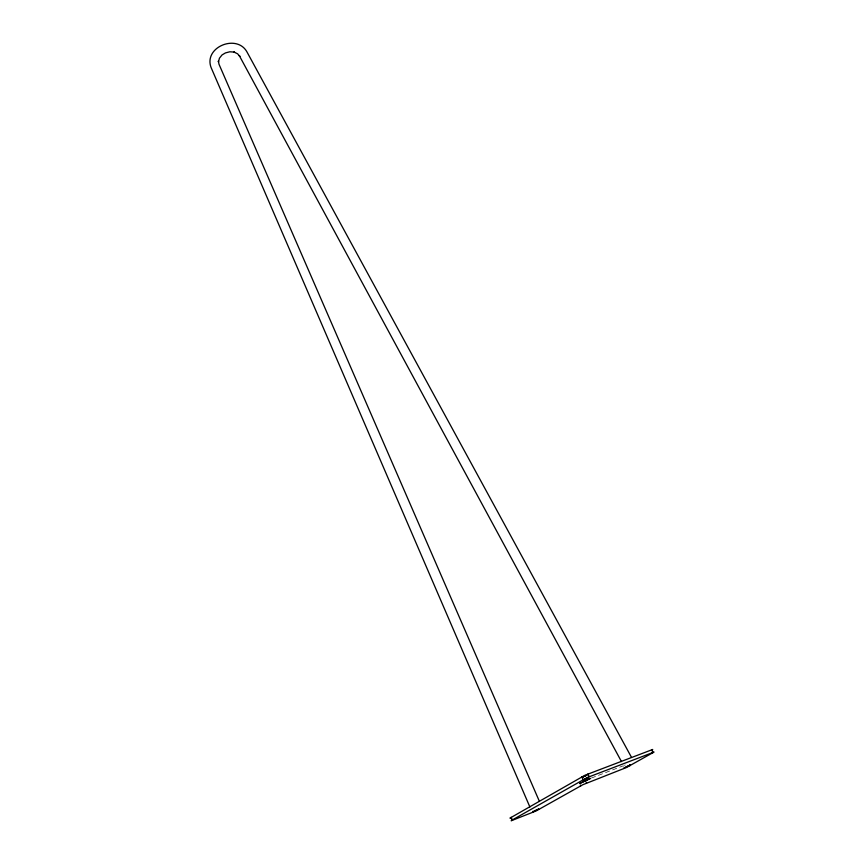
<?xml version="1.0" encoding="UTF-8"?>
<svg xmlns="http://www.w3.org/2000/svg" width="864" height="864" viewBox="0 0 864 864"><rect width="100%" height="100%" fill="white"/><g stroke="black" fill="none" stroke-linecap="round" stroke-linejoin="round"><path stroke-width="0.65" stroke-dasharray="4.32 3.24" d="M625.201 764.975L624.445 765.32M591.44 778.032L623.268 765.806L624.542 768.344"/><path stroke-width="1.3" d="M582.206 777.233L587.12 774.976L586.278 775.559M651.251 750.503L652.709 749.466L584.896 775.278L509.954 818.132L511.196 817.798M512.352 819.947L511.164 820.768L536.123 810.95L582.865 784.706L626.465 767.513L654.059 752.058L587.12 777.6L512.352 819.947L511.142 817.301M584.42 776.52L585.457 776.002M582.628 777.308L583.405 776.984M631.238 756.875L247.028 52.056C236.984 33.458 203.515 47.045 211.054 67.446L529.913 807.052M621.454 761.573L239.296 55.62L239.868 56.419L237.557 53.762L233.885 52.024L234.533 52.121L229.824 51.786L225.472 52.909L222.048 54.929L219.445 58.201L218.43 61.938L218.398 60.998L219.013 64.282L539.276 801.058M651.802 749.714L653.119 752.285M652.126 752.209L652.568 753.062M629.78 764.77L630.212 765.612M624.11 767.491L624.542 768.344M587.898 773.96L589.248 776.693M586.17 782.136L586.602 783.011M581.785 776.898L583.124 779.641M580.295 784.955L580.727 785.83M532.861 811.361L533.261 812.225M512.006 819.558L512.406 820.433M579.874 783.4L590.35 778.464L579.874 783.4M533.952 811.264L538.628 809.093L533.952 811.264M583.546 779.965L588.46 777.697L583.546 779.965M625.72 767.146L630.277 765.04L625.72 767.146"/></g></svg>
